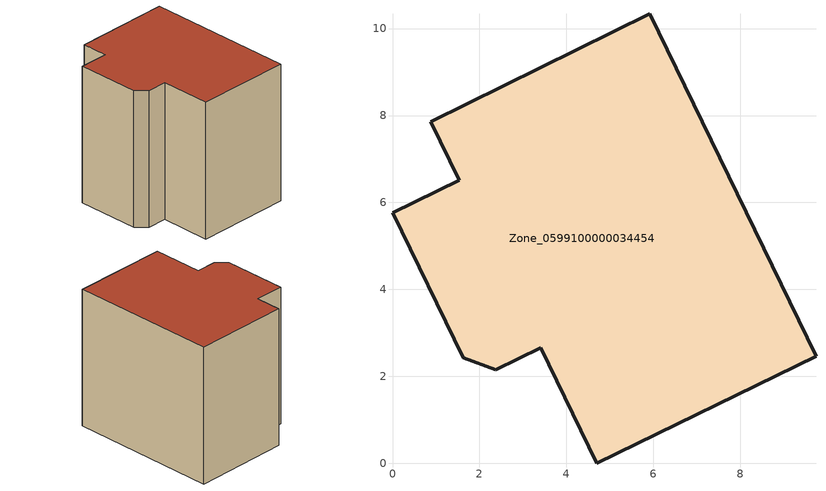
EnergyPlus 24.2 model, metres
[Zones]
Zone_0599100000034454
 floor ground (C_G): 2.38,2.15 1.62,2.43 0,5.76 1.54,6.51 0.88,7.86 5.92,10.34 9.74,2.46 4.7,0 3.42,2.65 z0
 wall outside (C_F): 1.62,2.43 2.38,2.15 3.42,2.65 4.7,0 9.74,2.46 5.92,10.34 0.88,7.86 1.54,6.51 0,5.76 1.62,2.43 z0:8.14
 roof outside (C_R): 4.7,0 9.74,2.46 5.92,10.34 0.88,7.86 1.54,6.51 0,5.76 1.62,2.43 2.38,2.15 3.42,2.65 z8.14
[BUILDING]
Pand.0599100000034454: North Axis=0; Terrain=City; Loads Convergence Tolerance Value=0.04; Temperature Convergence Tolerance Value=0.4; Solar Distribution=FullExterior; Maximum Number of Warmup Days=25; Minimum Number of Warmup Days=1
[Site:Location]
Rotterdam.The.Hague.AP_ZH_NLD Design_Conditions: Latitude=51.96; Longitude=4.45; Time Zone=1; Elevation=-4.5
[SITE:GROUNDTEMPERATURE:BUILDINGSURFACE]
18, 18, 18, 18, 18, 18, 18, 18, 18, 18, 18, 18
[MATERIAL] Thermal Absorptance=0.9; Solar Absorptance=0.7; Visible Absorptance=0.7
Name | Roughness | Thickness | Conductivity | Density | Specific Heat
G.TC.1975-1991 | MediumSmooth | 0.15 | 0.288461 | 540 | 1210
F.TC.1975-1991 | Rough | 0.3 | 0.230769 | 1920 | 840
R.TC.1975-1991 | MediumRough | 0.2 | 0.153846 | 1500 | 1000
[CONSTRUCTION]
C_G: G.TC.1975-1991
C_F: F.TC.1975-1991
C_R: R.TC.1975-1991
[ZONE]
Zone_0599100000034454: Type=1; Multiplier=1; Ceiling Height=Autocalculate; Volume=Autocalculate; Floor Area=autocalculate; Part of Total Floor Area=Yes
[ZONEINFILTRATION:DESIGNFLOWRATE]
Infil_Zone_0599100000034454: Zone or ZoneList or Space or SpaceList=Zone_0599100000034454; Schedule=AlwaysOn; Design Flow Rate Calculation Method=Flow/Area; Flow Rate per Floor Area=0.003; Constant Term Coefficient=1; Temperature Term Coefficient=0; Velocity Term Coefficient=0; Velocity Squared Term Coefficient=0
[HVACTEMPLATE:ZONE:IDEALLOADSAIRSYSTEM]
Zone_0599100000034454: Maximum Heating Supply Air Temperature=50; Minimum Cooling Supply Air Temperature=13; Maximum Heating Supply Air Humidity Ratio=0.0156; Minimum Cooling Supply Air Humidity Ratio=0.0077; Heating Limit=NoLimit; Cooling Limit=NoLimit; Dehumidification Control Type=ConstantSensibleHeatRatio; Cooling Sensible Heat Ratio=0.7; Dehumidification Setpoint=60; Humidification Control Type=None; Humidification Setpoint=30; Outdoor Air Method=None; Outdoor Air Flow Rate per Person=0.00944; Outdoor Air Flow Rate per Zone Floor Area=0; Outdoor Air Flow Rate per Zone=0; Demand Controlled Ventilation Type=None; Outdoor Air Economizer Type=NoEconomizer; Heat Recovery Type=None; Sensible Heat Recovery Effectiveness=0.7; Latent Heat Recovery Effectiveness=0.65
[ZONECONTROL:THERMOSTAT]
ThermostatControl_Zone_0599100000034454: Zone or ZoneList=Zone_0599100000034454; Control Type Schedule=DualSetpointControlType; Control 1=Thermostat_Zone_0599100000034454; Temperature Difference Between Cutout And Setpoint=0
[THERMOSTATSETPOINT:DUALSETPOINT]
Thermostat_Zone_0599100000034454: Heating Setpoint Temperature Schedule=HeatingSetpoint_Zone_0599100000034454; Cooling Setpoint Temperature Schedule=CoolingSetpoint_Zone_0599100000034454
[SCHEDULE:COMPACT]
HeatingSetpoint_Zone_0599100000034454: Through: 12/31, For: AllDays, Until: 24:00, 21
CoolingSetpoint_Zone_0599100000034454: Through: 12/31, For: AllDays, Until: 24:00, 24
DualSetpointControlType: Through: 12/31, For: AllDays, Until: 24:00, 4
AlwaysOn: Through: 12/31, For: AllDays, Until: 24:00, 1
